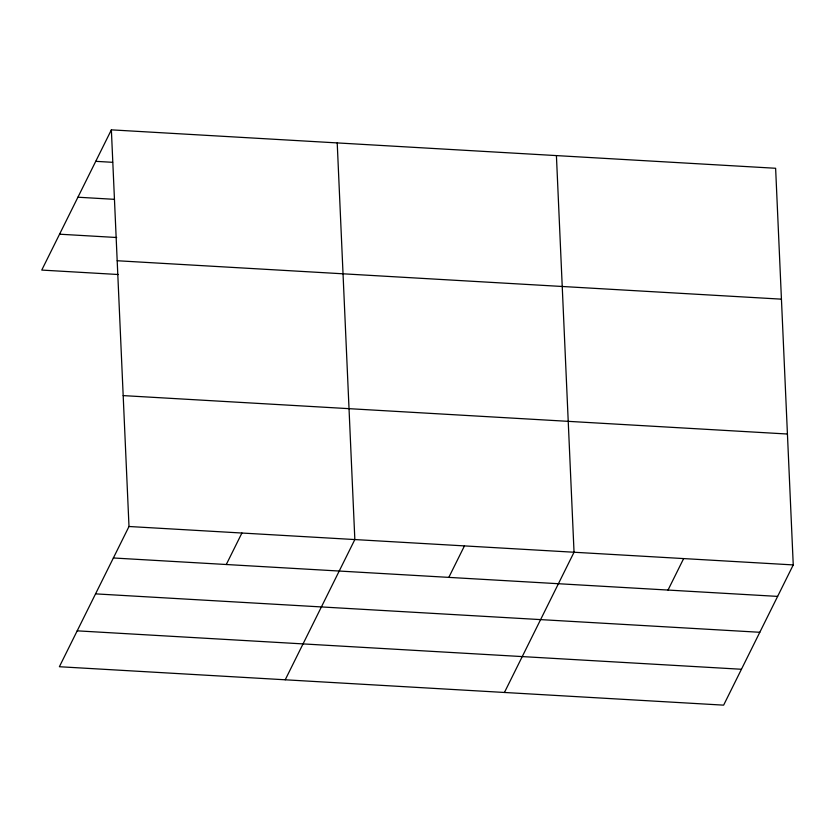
<?xml version="1.0" encoding="UTF-8"?>
<svg xmlns="http://www.w3.org/2000/svg" width="835" height="835" viewBox="0 0 835 835"><rect width="100%" height="100%" fill="white"/><g stroke="black" fill="none" stroke-linecap="round" stroke-linejoin="round"><path stroke-width="1.25" d="M111.368 129.853L128.997 526.499L59.379 666.727L723.632 705.147L793.25 564.919L775.621 168.273L111.368 129.853L41.75 270.081L118.33 274.517M226.285 564.512L241.92 533.022M285.226 679.794L354.844 539.556L337.215 142.91M448.812 577.382L464.448 545.902M504.434 692.476L574.042 552.238L556.413 155.592M668.021 590.063L683.646 558.573M95.733 161.332L112.61 162.314M77.916 197.217L114.259 199.325M59.567 234.197L116.681 237.505M117.182 260.739L781.435 299.16M123.173 395.602L787.436 434.023M128.997 526.499L793.25 564.919M113.362 557.978L777.625 596.399M95.555 593.873L759.808 632.283M77.196 630.842L741.449 669.263"/></g></svg>
